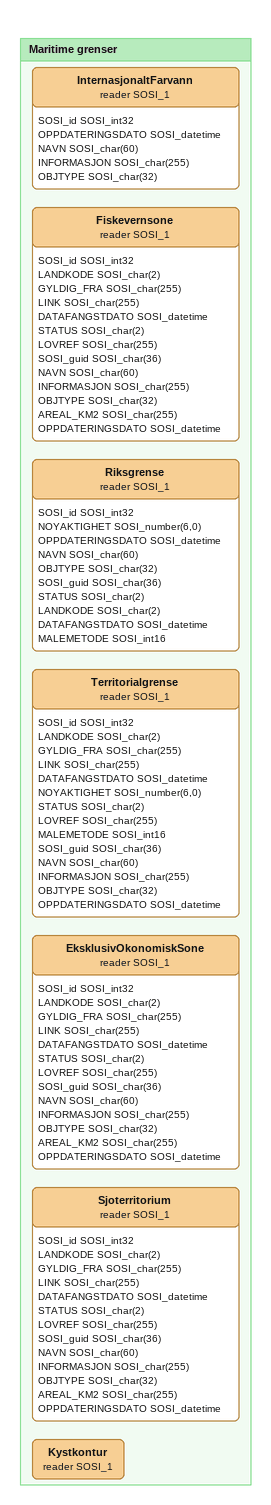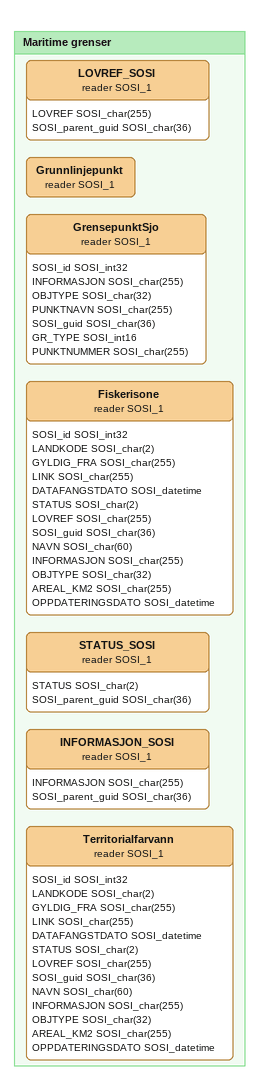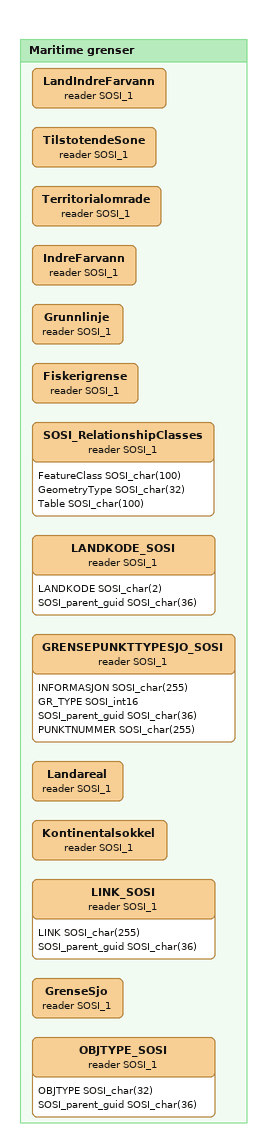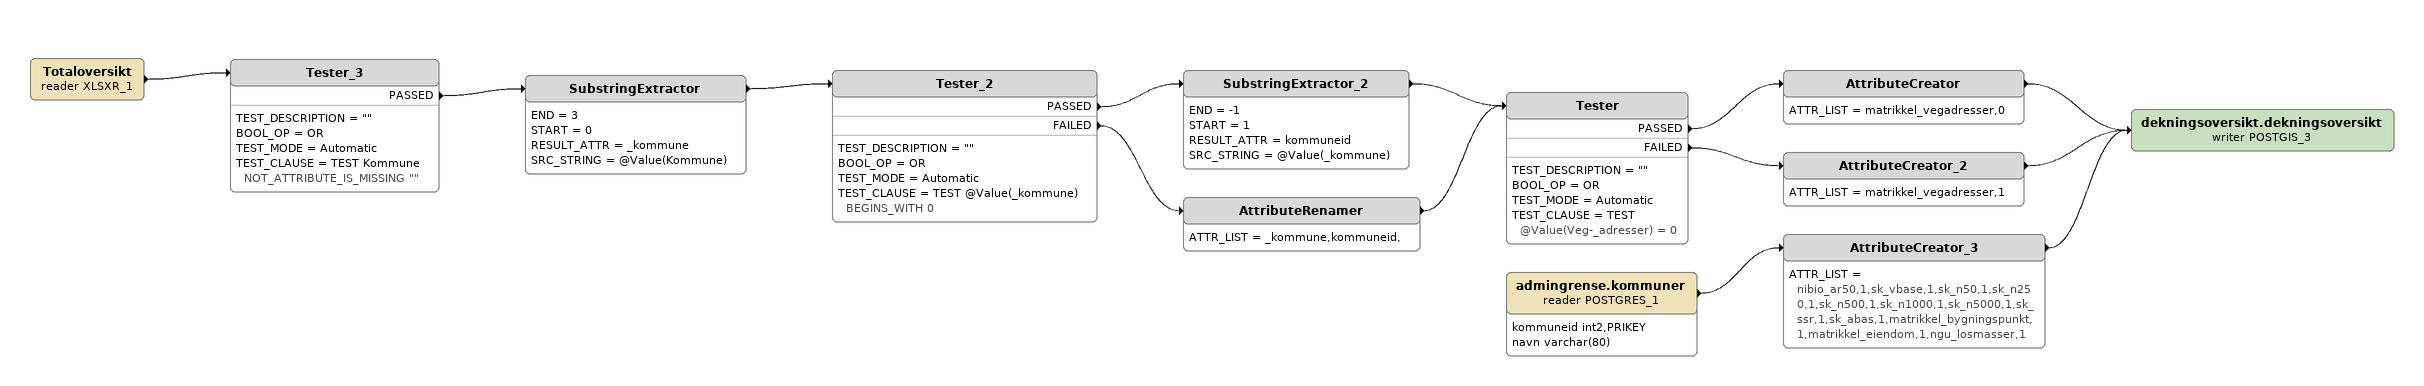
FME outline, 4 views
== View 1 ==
Bookmark: Maritime grenser
InternasjonaltFarvann (reader SOSI_1)
    attributes: SOSI_id SOSI_int32, OPPDATERINGSDATO SOSI_datetime, NAVN SOSI_char(60), INFORMASJON SOSI_char(255), OBJTYPE SOSI_char(32)
Fiskevernsone (reader SOSI_1)
    attributes: SOSI_id SOSI_int32, LANDKODE SOSI_char(2), GYLDIG_FRA SOSI_char(255), LINK SOSI_char(255), DATAFANGSTDATO SOSI_datetime, STATUS SOSI_char(2), LOVREF SOSI_char(255), SOSI_guid SOSI_char(36), NAVN SOSI_char(60), INFORMASJON SOSI_char(255), OBJTYPE SOSI_char(32), AREAL_KM2 SOSI_char(255), OPPDATERINGSDATO SOSI_datetime
Riksgrense (reader SOSI_1)
    attributes: SOSI_id SOSI_int32, NOYAKTIGHET SOSI_number(6,0), OPPDATERINGSDATO SOSI_datetime, NAVN SOSI_char(60), OBJTYPE SOSI_char(32), SOSI_guid SOSI_char(36), STATUS SOSI_char(2), LANDKODE SOSI_char(2), DATAFANGSTDATO SOSI_datetime, MALEMETODE SOSI_int16
Territorialgrense (reader SOSI_1)
    attributes: SOSI_id SOSI_int32, LANDKODE SOSI_char(2), GYLDIG_FRA SOSI_char(255), LINK SOSI_char(255), DATAFANGSTDATO SOSI_datetime, NOYAKTIGHET SOSI_number(6,0), STATUS SOSI_char(2), LOVREF SOSI_char(255), MALEMETODE SOSI_int16, SOSI_guid SOSI_char(36), NAVN SOSI_char(60), INFORMASJON SOSI_char(255), OBJTYPE SOSI_char(32), OPPDATERINGSDATO SOSI_datetime
EksklusivOkonomiskSone (reader SOSI_1)
    attributes: SOSI_id SOSI_int32, LANDKODE SOSI_char(2), GYLDIG_FRA SOSI_char(255), LINK SOSI_char(255), DATAFANGSTDATO SOSI_datetime, STATUS SOSI_char(2), LOVREF SOSI_char(255), SOSI_guid SOSI_char(36), NAVN SOSI_char(60), INFORMASJON SOSI_char(255), OBJTYPE SOSI_char(32), AREAL_KM2 SOSI_char(255), OPPDATERINGSDATO SOSI_datetime
Sjoterritorium (reader SOSI_1)
    attributes: SOSI_id SOSI_int32, LANDKODE SOSI_char(2), GYLDIG_FRA SOSI_char(255), LINK SOSI_char(255), DATAFANGSTDATO SOSI_datetime, STATUS SOSI_char(2), LOVREF SOSI_char(255), SOSI_guid SOSI_char(36), NAVN SOSI_char(60), INFORMASJON SOSI_char(255), OBJTYPE SOSI_char(32), AREAL_KM2 SOSI_char(255), OPPDATERINGSDATO SOSI_datetime
Kystkontur (reader SOSI_1)

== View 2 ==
Bookmark: Maritime grenser
LOVREF_SOSI (reader SOSI_1)
    attributes: LOVREF SOSI_char(255), SOSI_parent_guid SOSI_char(36)
Grunnlinjepunkt (reader SOSI_1)
GrensepunktSjo (reader SOSI_1)
    attributes: SOSI_id SOSI_int32, INFORMASJON SOSI_char(255), OBJTYPE SOSI_char(32), PUNKTNAVN SOSI_char(255), SOSI_guid SOSI_char(36), GR_TYPE SOSI_int16, PUNKTNUMMER SOSI_char(255)
Fiskerisone (reader SOSI_1)
    attributes: SOSI_id SOSI_int32, LANDKODE SOSI_char(2), GYLDIG_FRA SOSI_char(255), LINK SOSI_char(255), DATAFANGSTDATO SOSI_datetime, STATUS SOSI_char(2), LOVREF SOSI_char(255), SOSI_guid SOSI_char(36), NAVN SOSI_char(60), INFORMASJON SOSI_char(255), OBJTYPE SOSI_char(32), AREAL_KM2 SOSI_char(255), OPPDATERINGSDATO SOSI_datetime
STATUS_SOSI (reader SOSI_1)
    attributes: STATUS SOSI_char(2), SOSI_parent_guid SOSI_char(36)
INFORMASJON_SOSI (reader SOSI_1)
    attributes: INFORMASJON SOSI_char(255), SOSI_parent_guid SOSI_char(36)
Territorialfarvann (reader SOSI_1)
    attributes: SOSI_id SOSI_int32, LANDKODE SOSI_char(2), GYLDIG_FRA SOSI_char(255), LINK SOSI_char(255), DATAFANGSTDATO SOSI_datetime, STATUS SOSI_char(2), LOVREF SOSI_char(255), SOSI_guid SOSI_char(36), NAVN SOSI_char(60), INFORMASJON SOSI_char(255), OBJTYPE SOSI_char(32), AREAL_KM2 SOSI_char(255), OPPDATERINGSDATO SOSI_datetime

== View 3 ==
Bookmark: Maritime grenser
LandIndreFarvann (reader SOSI_1)
TilstotendeSone (reader SOSI_1)
Territorialomrade (reader SOSI_1)
IndreFarvann (reader SOSI_1)
Grunnlinje (reader SOSI_1)
Fiskerigrense (reader SOSI_1)
SOSI_RelationshipClasses (reader SOSI_1)
    attributes: FeatureClass SOSI_char(100), GeometryType SOSI_char(32), Table SOSI_char(100)
LANDKODE_SOSI (reader SOSI_1)
    attributes: LANDKODE SOSI_char(2), SOSI_parent_guid SOSI_char(36)
GRENSEPUNKTTYPESJO_SOSI (reader SOSI_1)
    attributes: INFORMASJON SOSI_char(255), GR_TYPE SOSI_int16, SOSI_parent_guid SOSI_char(36), PUNKTNUMMER SOSI_char(255)
Landareal (reader SOSI_1)
Kontinentalsokkel (reader SOSI_1)
LINK_SOSI (reader SOSI_1)
    attributes: LINK SOSI_char(255), SOSI_parent_guid SOSI_char(36)
GrenseSjo (reader SOSI_1)
OBJTYPE_SOSI (reader SOSI_1)
    attributes: OBJTYPE SOSI_char(32), SOSI_parent_guid SOSI_char(36)

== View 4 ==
Totaloversikt (reader XLSXR_1)
    -> Tester_3
Tester_3
    TEST_DESCRIPTION = ""
    BOOL_OP = OR
    TEST_MODE = Automatic
    TEST_CLAUSE = TEST Kommune NOT_ATTRIBUTE_IS_MISSING ""
    PASSED -> SubstringExtractor
SubstringExtractor
    END = 3
    START = 0
    RESULT_ATTR = _kommune
    SRC_STRING = @Value(Kommune)
    -> Tester_2
Tester_2
    TEST_DESCRIPTION = ""
    BOOL_OP = OR
    TEST_MODE = Automatic
    TEST_CLAUSE = TEST @Value(_kommune) BEGINS_WITH 0
    PASSED -> SubstringExtractor_2
    FAILED -> AttributeRenamer
SubstringExtractor_2
    END = -1
    START = 1
    RESULT_ATTR = kommuneid
    SRC_STRING = @Value(_kommune)
    -> Tester
AttributeRenamer
    ATTR_LIST = _kommune,kommuneid,
    -> Tester
Tester
    TEST_DESCRIPTION = ""
    BOOL_OP = OR
    TEST_MODE = Automatic
    TEST_CLAUSE = TEST @Value(Veg-_adresser) = 0
    PASSED -> AttributeCreator
    FAILED -> AttributeCreator_2
AttributeCreator
    ATTR_LIST = matrikkel_vegadresser,0
    -> dekningsoversikt.dekningsoversikt (writer POSTGIS_3)
AttributeCreator_2
    ATTR_LIST = matrikkel_vegadresser,1
    -> dekningsoversikt.dekningsoversikt (writer POSTGIS_3)
admingrense.kommuner (reader POSTGRES_1)
    attributes: kommuneid int2,PRIKEY, navn varchar(80)
    -> AttributeCreator_3
AttributeCreator_3
    ATTR_LIST = nibio_ar50,1,sk_vbase,1,sk_n50,1,sk_n250,1,sk_n500,1,sk_n1000,1,sk_n5000,1,sk_ssr,1,sk_abas,1,matrikkel_bygningspunkt,1,matrikkel_eiendom,1,ngu_losmasser,1
    -> dekningsoversikt.dekningsoversikt (writer POSTGIS_3)
dekningsoversikt.dekningsoversikt (writer POSTGIS_3)
